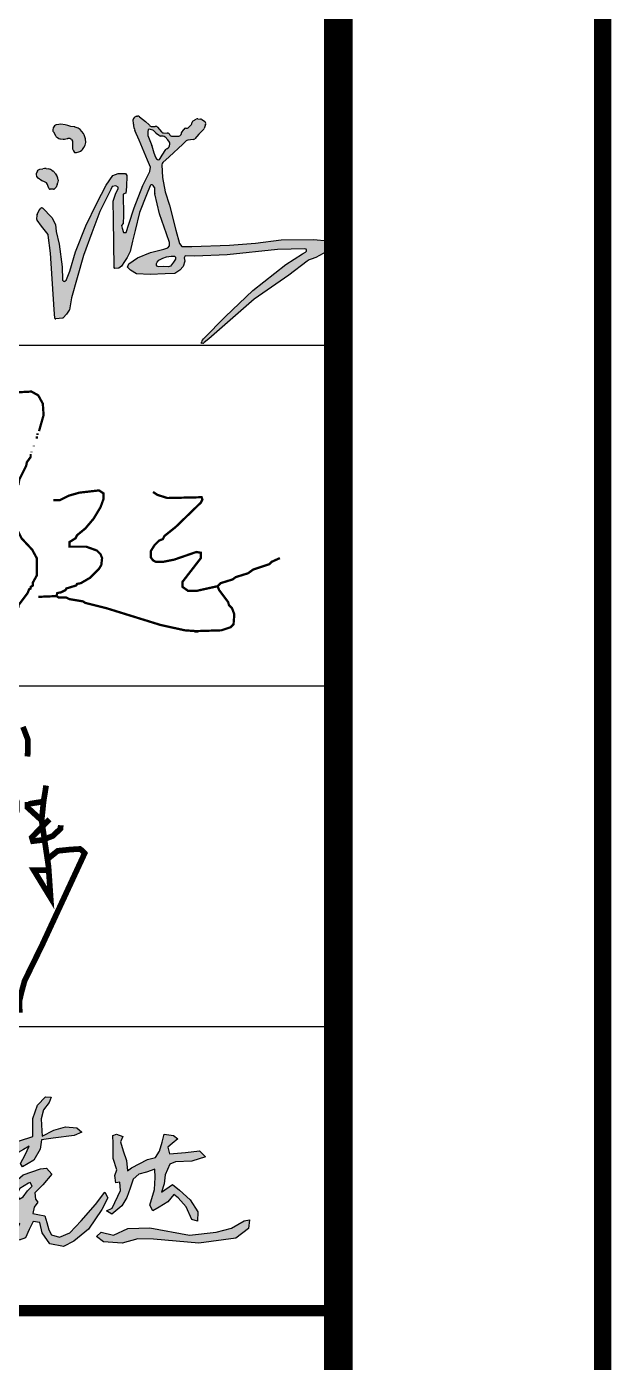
# Model space of a CAD drawing. Extents: x -518586 to 1253874, y -62343 to 661177.
# Drawn here: x 1250557 to 1253874, y 445122 to 452696 of the extents above; entities that cross this region are included whole.
import ezdxf

# ---------------------------------------------------------------- set-up
doc = ezdxf.new("R2010")
doc.units = 0
doc.header["$LTSCALE"] = 1000
doc.header["$MEASUREMENT"] = 0
doc.layers.add('图框', color=7, linetype='Continuous')
doc.layers.add('签名', color=7, linetype='Continuous')

# ---------------------------------------------------------------- blocks, each defined once
blk = doc.blocks.new('4444')
h = blk.add_hatch(color=256)
h.paths.add_polyline_path([(2410803, -791016), (2411313, -790632), (2412093, -789663), (2412505, -789070), (2412505, -788632), (2412242, -788111), (2411995, -788061), (2411616, -788105), (2411337, -788249), (2411892, -788360), (2412142, -788625), (2411979, -789013), (2411323, -789917), (2411020, -790315), (2410344, -790681), (2409405, -791142), (2408864, -791348), (2409008, -791619), (2409381, -791619), (2410113, -791261), (2410591, -791261), (2410731, -791432), (2410352, -792141), (2409776, -792930), (2409051, -793396), (2409221, -793632), (2409951, -793375), (2410308, -793539), (2410484, -794326), (2410561, -794770), (2410775, -794716), (2410698, -794452), (2410632, -793707), (2410385, -793306), (2410199, -793131), (2410797, -792211), (2410973, -791685), (2410935, -791197)])
h.paths.add_polyline_path([(2412531, -790837), (2412249, -791573), (2412276, -791917), (2412772, -791711), (2413009, -791612), (2412875, -791312), (2412868, -791146), (2414343, -788610), (2414866, -787929), (2415056, -787702), (2414976, -787475), (2414425, -787668), (2413626, -788914)])
h.paths.add_polyline_path([(2415969, -791762), (2416617, -792227), (2416466, -791795), (2416131, -791152), (2415795, -790270), (2415493, -789740), (2415114, -789595), (2414877, -789713), (2415352, -790226)])
h.paths.add_polyline_path([(2414395, -792307), (2414806, -792394), (2415319, -792232), (2414968, -792097), (2414260, -792075), (2414552, -791735), (2414671, -791324), (2414492, -790892), (2414022, -790779), (2413736, -790919), (2413887, -791184), (2414103, -791119), (2414243, -791411), (2414081, -791551), (2413876, -791513), (2413736, -791729), (2413692, -791875), (2413509, -792053), (2412757, -792356), (2412606, -792431), (2412741, -792577), (2413519, -792431), (2413714, -792475), (2413703, -792761), (2413746, -793806), (2413741, -794022), (2413492, -793774), (2412990, -793579), (2412433, -793644), (2411909, -793833), (2411487, -794238), (2411185, -794659), (2411196, -794962), (2411325, -795297), (2411498, -795297), (2412033, -795383), (2412179, -795097), (2411839, -795097), (2411568, -794994), (2411698, -794584), (2412011, -794141), (2412406, -793893), (2412725, -793844), (2413044, -793828), (2413470, -794071), (2413838, -794292), (2414195, -794136), (2414168, -793849), (2414119, -792915), (2414151, -792429)])
h.paths.add_polyline_path([(2416358, -793833), (2416472, -795062), (2416627, -795390), (2416841, -795271), (2416841, -794854), (2416752, -793990), (2416645, -793198), (2416293, -792918), (2415983, -792950), (2416306, -793178)])
h.paths.add_polyline_path([(2419255, -790808), (2418380, -791452), (2418385, -791579), (2418495, -791741), (2419045, -791464), (2419732, -791113), (2420722, -790547), (2421000, -790395), (2420806, -790793), (2420581, -791194), (2420675, -791354), (2421209, -791039), (2421508, -790531), (2421576, -790094), (2422116, -790020), (2423101, -789895), (2423457, -789732), (2423227, -789533), (2422698, -789481), (2422142, -789643), (2421608, -789926), (2421582, -789675), (2421555, -789115), (2421665, -788685), (2421922, -788350), (2422027, -788099), (2421760, -788078), (2421377, -788470), (2421162, -789099), (2421162, -789939), (2420544, -790138)])
h.paths.add_polyline_path([(2422893, -794437), (2422413, -794640), (2422044, -794542), (2421919, -794305), (2421814, -793957), (2421720, -793648), (2421393, -793582), (2421163, -793536), (2421229, -793241), (2421400, -793011), (2421288, -792860), (2421262, -792570), (2421637, -792196), (2422057, -791696), (2421801, -791414), (2421518, -791453), (2420716, -791736), (2420203, -792183), (2420177, -792827), (2420315, -793162), (2420085, -793195), (2419947, -792860), (2419861, -792406), (2419644, -792709), (2419618, -793097), (2419769, -793340), (2419999, -793642), (2419835, -793846), (2419657, -794063), (2419789, -794240), (2420052, -794332), (2420328, -794076), (2420552, -794003), (2420453, -794247), (2420374, -794496), (2420532, -794785), (2420815, -794674), (2420999, -794279), (2421176, -793911), (2421492, -793964), (2421604, -794444), (2421959, -794950), (2422603, -795075), (2423083, -794831), (2423774, -794266), (2424398, -793346), (2424681, -792807), (2424530, -792544), (2424089, -793122), (2423432, -793885)])
h.paths.add_polyline_path([(2420716, -792761), (2420519, -792873), (2420433, -792597), (2420558, -792361), (2420966, -792124), (2421032, -792086), (2421130, -792255), (2420907, -792472)], flags=16)
h.paths.add_polyline_path([(2426876, -791458), (2426893, -791854), (2426852, -792423), (2426645, -793141), (2426786, -793413), (2427083, -793248), (2427479, -792992), (2427768, -792646), (2427957, -792802), (2428337, -793231), (2428609, -793817), (2428865, -793899), (2428890, -793462), (2428519, -792901), (2428023, -792448), (2427695, -792189), (2427190, -792539), (2427314, -792143), (2427363, -791730), (2427570, -791236), (2427834, -791128), (2428609, -791095), (2429245, -790881), (2428956, -790601), (2428304, -790683), (2427553, -790749), (2427479, -790436), (2427677, -790263), (2427949, -790040), (2427751, -789883), (2427314, -789834), (2427215, -790197), (2427091, -790625), (2426901, -790922), (2426530, -791005), (2425779, -791401), (2425597, -791549), (2425540, -791054), (2425391, -790609), (2425267, -790180), (2425375, -789933), (2425086, -789826), (2424904, -789883), (2424929, -790271), (2424929, -790972), (2425094, -791491), (2424995, -791755), (2425045, -792110), (2425234, -792077), (2425259, -792456), (2424871, -793289), (2424607, -793413), (2424855, -793569), (2425333, -793182), (2425556, -792786), (2425721, -792349), (2425861, -791928), (2426126, -791697), (2426480, -791607)])
h.paths.add_polyline_path([(2428936, -794931), (2430663, -794692), (2431250, -794235), (2431308, -793837), (2431047, -793888), (2430460, -794228), (2429749, -794417), (2428501, -794547), (2426644, -794206), (2425607, -794243), (2424940, -794547), (2424359, -794409), (2424142, -794612), (2424475, -794859), (2425346, -794924), (2426071, -794721), (2426804, -794743)])
for points in [[(2414976, -787475), (2414425, -787668), (2413626, -788914), (2412531, -790837), (2412249, -791573), (2412276, -791917), (2412772, -791711), (2413009, -791612), (2412875, -791312), (2412868, -791146), (2414343, -788610), (2414866, -787929), (2415056, -787702), (2414976, -787475)], [(2411337, -788249), (2411892, -788360), (2412142, -788625), (2411979, -789013), (2411323, -789917), (2411020, -790315), (2410344, -790681), (2409405, -791142), (2408864, -791348), (2409008, -791619), (2409381, -791619), (2410113, -791261), (2410591, -791261), (2410731, -791432), (2410352, -792141), (2409776, -792930), (2409051, -793396), (2409221, -793632), (2409951, -793375), (2410308, -793539), (2410484, -794326), (2410561, -794770), (2410775, -794716), (2410698, -794452), (2410632, -793707), (2410385, -793306), (2410199, -793131), (2410797, -792211), (2410973, -791685), (2410935, -791197), (2410803, -791016), (2411313, -790632), (2412093, -789663), (2412505, -789070), (2412505, -788632), (2412242, -788111), (2411995, -788061), (2411616, -788105), (2411337, -788249)], [(2418380, -791452), (2419255, -790808), (2420544, -790138), (2421162, -789939), (2421162, -789099), (2421377, -788470), (2421760, -788078), (2422027, -788099), (2421922, -788350), (2421665, -788685), (2421555, -789115), (2421582, -789675), (2421608, -789926), (2422142, -789643), (2422698, -789481), (2423227, -789533), (2423457, -789732), (2423101, -789895), (2422116, -790020), (2421576, -790094), (2421508, -790531), (2421209, -791039), (2420675, -791354), (2420581, -791194), (2420806, -790793), (2421000, -790395), (2420722, -790547), (2419732, -791113), (2419045, -791464), (2418495, -791741), (2418385, -791579), (2418380, -791452)], [(2414877, -789713), (2415352, -790226), (2415969, -791762), (2416617, -792227), (2416466, -791795), (2416131, -791152), (2415795, -790270), (2415493, -789740), (2415114, -789595), (2414877, -789713)], [(2413887, -791184), (2414103, -791119), (2414103, -791119), (2414243, -791411), (2414081, -791551), (2413876, -791513), (2413736, -791729), (2413692, -791875), (2413509, -792053), (2412757, -792356), (2412606, -792431), (2412741, -792577), (2412741, -792577), (2413519, -792431), (2413714, -792475), (2413703, -792761), (2413746, -793806), (2413741, -794022), (2413492, -793774), (2412990, -793579), (2412433, -793644), (2411909, -793833), (2411487, -794238), (2411185, -794659), (2411196, -794962), (2411325, -795297), (2411498, -795297), (2412033, -795383), (2412179, -795097), (2411839, -795097), (2411568, -794994), (2411698, -794584), (2412011, -794141), (2412406, -793893), (2412725, -793844), (2413044, -793828), (2413470, -794071), (2413838, -794292), (2414195, -794136), (2414168, -793849), (2414119, -792915), (2414151, -792429), (2414395, -792307), (2414806, -792394), (2415319, -792232), (2414968, -792097), (2414260, -792075), (2414552, -791735), (2414671, -791324), (2414492, -790892), (2414022, -790779), (2413736, -790919), (2413887, -791184)], [(2419861, -792406), (2419947, -792860), (2420085, -793195), (2420085, -793195), (2420315, -793162), (2420177, -792827), (2420203, -792183), (2420716, -791736), (2421518, -791453), (2421801, -791414), (2422057, -791696), (2421637, -792196), (2421262, -792570), (2421288, -792860), (2421400, -793011), (2421229, -793241), (2421163, -793536), (2421393, -793582), (2421720, -793648), (2421814, -793957), (2421919, -794305), (2422044, -794542), (2422044, -794542), (2422413, -794640), (2422893, -794437), (2423432, -793885), (2424089, -793122), (2424530, -792544), (2424530, -792544), (2424681, -792807), (2424398, -793346), (2423774, -794266), (2423083, -794831), (2422603, -795075), (2421959, -794950), (2421604, -794444), (2421492, -793964), (2421176, -793911), (2420999, -794279), (2420815, -794674), (2420532, -794785), (2420374, -794496), (2420453, -794247), (2420552, -794003), (2420328, -794076), (2420052, -794332), (2419789, -794240), (2419657, -794063), (2419835, -793846), (2419999, -793642), (2419769, -793340), (2419618, -793097), (2419644, -792709), (2419861, -792406), (2419861, -792406)], [(2415983, -792950), (2416306, -793178), (2416358, -793833), (2416472, -795062), (2416627, -795390), (2416841, -795271), (2416841, -794854), (2416752, -793990), (2416645, -793198), (2416293, -792918), (2415983, -792950)]]:
    blk.add_lwpolyline(points)
for points in [[(2425375, -789933), (2425267, -790180), (2425391, -790609), (2425540, -791054), (2425597, -791549), (2425779, -791401), (2426530, -791005), (2426901, -790922), (2427091, -790625), (2427215, -790197), (2427314, -789834), (2427751, -789883), (2427949, -790040), (2427677, -790263), (2427479, -790436), (2427553, -790749), (2427553, -790749), (2428304, -790683), (2428956, -790601), (2429245, -790881), (2428609, -791095), (2427834, -791128), (2427570, -791236), (2427363, -791730), (2427314, -792143), (2427190, -792539), (2427695, -792189), (2428023, -792448), (2428519, -792901), (2428890, -793462), (2428865, -793899), (2428609, -793817), (2428337, -793231), (2427957, -792802), (2427768, -792646), (2427479, -792992), (2427083, -793248), (2426786, -793413), (2426645, -793141), (2426852, -792423), (2426893, -791854), (2426876, -791458), (2426480, -791607), (2426126, -791697), (2425861, -791928), (2425721, -792349), (2425556, -792786), (2425333, -793182), (2424855, -793569), (2424607, -793413), (2424871, -793289), (2425259, -792456), (2425234, -792077), (2425045, -792110), (2424995, -791755), (2425094, -791491), (2424929, -790972), (2424929, -790271), (2424904, -789883), (2425086, -789826)], [(2420966, -792124), (2420558, -792361), (2420433, -792597), (2420519, -792873), (2420716, -792761), (2420907, -792472), (2421130, -792255), (2421032, -792086)], [(2424359, -794409), (2424940, -794547), (2425607, -794243), (2426644, -794206), (2428501, -794547), (2429749, -794417), (2430460, -794228), (2431047, -793888), (2431308, -793837), (2431250, -794235), (2430663, -794692), (2428936, -794931), (2426804, -794743), (2426071, -794721), (2425346, -794924), (2424475, -794859), (2424142, -794612)]]:
    blk.add_lwpolyline(points, close=True)
blk = doc.blocks.new('A$C5036373A')
at = {"linetype": 'ByBlock', "lineweight": 9, "ltscale": 300, "const_width": 100}
for points in [[(3701, 5014), (3788, 4786), (3782, 4494)], [(933, 4220), (1518, 4475), (1762, 4479), (1913, 4467), (1968, 4413), (1991, 4251), (1935, 2341), (1984, 1374), (2123, 929), (1956, 1019)], [(4107, 3985), (4062, 3705), (4028, 3374), (4148, 2571), (4186, 2016), (3890, 2500), (4153, 2500)], [(2979, 3779), (3251, 3909), (3529, 3879), (3591, 3710), (3593, 3546), (3555, 3398), (3226, 1882), (3213, 1589), (3213, 1431), (3237, 1326), (3262, 1289), (3317, 1320), (3377, 1416)], [(3801, 3662), (4062, 3705), (4028, 3374), (3781, 3600), (3778, 3697)], [(682, 3398), (900, 3258), (1080, 3254), (1223, 3276), (1272, 3322), (1311, 3386), (1321, 3478), (1275, 3549), (1223, 3574), (1150, 3464), (1013, 3109), (1006, 2848), (1066, 2806), (1192, 2833)], [(4166, 3392), (3855, 3077), (3875, 3010), (4040, 3030), (4225, 3101), (4360, 3230), (4363, 3289)], [(47, 2812), (231, 2300)], [(4130, 2694), (4311, 2840), (4535, 2863), (4700, 2873), (4740, 2844), (4783, 2797), (4037, 1189), (3729, 560), (3670, 344), (3637, 198), (3645, 2)], [(890, 2361), (969, 2242), (1000, 2382), (1194, 2482), (1340, 2473), (1361, 2400), (1312, 2282), (1249, 2173), (1051, 2051), (1015, 2082), (1261, 2103), (1586, 2160)]]:
    blk.add_lwpolyline(points, dxfattribs=at)
blk = doc.blocks.new('新块.dwgASFDFDD')
at = {"layer": '签名'}
h = blk.add_hatch(color=256, dxfattribs=at)
h.paths.add_polyline_path([(96656.3, 22585.8, -0.161092), (96657.7, 22581.3), (96657.7, 22560.9, 0.059171), (96658, 22559.2), (96677.6, 22477.8), (96706.1, 22395.5), (96718, 22360), (96718, 22345.8), (96710.9, 22338), (96694.3, 22331.6), (96639.8, 22319), (96586.1, 22296.9), (96550.6, 22271.7), (96545.9, 22258.3), (96557.7, 22245.7), (96583, 22231.5), (96638.2, 22228.3), (96700.6, 22231.5), (96740.1, 22233), (96759.8, 22246.5), (96774, 22260.7), (96781.1, 22282.7), (96778, 22296.2), (96782.7, 22304.8), (96821.4, 22303.3), (96954, 22309.6), (97161.8, 22330.9), (97273.8, 22333.9), (97279.4, 22331.6), (97280.2, 22328.5, -0.351664), (97276.3, 22319.9), (97263.6, 22313.6), (97196.1, 22269.8), (97059.8, 22162.9), (96948.4, 22056), (96857.2, 21963.8), (96853, 21959.6, 0.182737), (96849.6, 21951), (96849.6, 21945.2), (96855.3, 21946.1, 0.107749), (96860.9, 21949.1), (96878.8, 21964.4), (97065.5, 22126.9), (97207.3, 22225.9), (97283.2, 22282.4, -0.146318), (97299.5, 22290.8), (97318.5, 22297.7), (97363.9, 22322.9), (97389.8, 22345.4), (97387.6, 22356.7), (97366.2, 22366.8), (97309.9, 22372.4), (97175.9, 22370.2), (97070.9, 22356.7), (96964, 22348.8), (96809.7, 22343.2), (96769.2, 22343.2), (96759, 22355.6), (96744.4, 22410.7), (96717.9, 22512.5), (96699.6, 22568), (96689.7, 22625.7), (96686.5, 22678.7, -0.229187), (96690.2, 22687.8), (96716.4, 22711.2), (96772.7, 22763.3), (96786.1, 22776.1, -0.163206), (96792.6, 22779.2), (96814.9, 22781.8, 0.182466), (96822, 22785.4), (96838.1, 22803.4), (96857.5, 22822.7, 0.112028), (96860.1, 22826.9), (96866.1, 22843.8, 0.355152), (96861.3, 22857.2), (96850.1, 22864, 0.105653), (96845.6, 22865.6), (96834.7, 22866.9, 0.158327), (96827.9, 22865.6), (96815.5, 22858.7, 0.229319), (96809.8, 22850.7), (96809.1, 22846.9, -0.149826), (96806.2, 22841), (96797.9, 22832.3, -0.170427), (96791.3, 22828.9), (96784.5, 22827.9, 0.205569), (96776.9, 22823.4), (96767.1, 22809.7), (96766.9, 22806.7, -0.389723), (96756, 22796), (96729.4, 22795.2, -0.298366), (96718.9, 22801.6), (96718.6, 22802, 0.282824), (96708.8, 22808.5), (96693.3, 22808.9, -0.213806), (96685, 22812.8), (96668.7, 22832, 0.241802), (96659.2, 22836), (96646.2, 22834.9, -0.296225), (96635.5, 22840.7), (96634.7, 22842.1), (96619.9, 22855.4), (96594.5, 22875.3, 0.183189), (96586.8, 22877.7), (96583.1, 22877.4, 0.143474), (96577.2, 22875.3), (96574.1, 22873, 0.248651), (96569.5, 22863.5), (96570.1, 22845.4, 0.093275), (96576.3, 22818.4), (96593.2, 22779.3), (96627, 22697.7), (96640.3, 22668.8), (96636.8, 22651.3), (96609.2, 22593.3), (96573.3, 22501.8), (96550.8, 22434.3), (96540.2, 22400.6), (96529.7, 22400.6), (96524, 22418.1), (96520.5, 22428.7), (96528.3, 22437.1), (96529, 22470.2), (96528.3, 22558.1), (96538.8, 22562.3), (96540.9, 22588.3), (96542.3, 22634.8), (96536.7, 22642.5), (96507.9, 22642.5), (96486, 22634.8), (96457.9, 22594.7), (96419.9, 22520.8), (96374, 22427.7), (96332.5, 22320.8), (96308.6, 22242.1), (96295.2, 22207.6), (96288.6, 22201, -0.398668), (96283.4, 22200.8), (96280.2, 22203.7, -0.202683), (96279, 22206.4), (96276.9, 22259.6), (96264.9, 22353.2), (96253, 22404.7), (96249.4, 22433.6), (96234.7, 22462.4), (96197.3, 22501.8), (96193.9, 22502.4, 0.27777), (96190.3, 22501), (96181.8, 22490.1), (96175.4, 22474.1, 0.073618), (96175.1, 22473), (96173.4, 22453.3, 0.189344), (96174.2, 22450.7), (96193.1, 22426.4), (96220, 22391), (96229.9, 22316), (96244.7, 22085.4), (96247, 22049.2, 0.436729), (96251.3, 22045.8), (96278.8, 22049.7, 0.16879), (96281, 22050.8), (96295.1, 22065.6), (96306.5, 22082.4, 0.102966), (96307.1, 22083.8), (96316.4, 22132.7), (96338.5, 22214.7), (96364.6, 22306.5), (96399.4, 22399.6), (96432.6, 22486.6), (96456.3, 22535.5), (96476.8, 22577.3), (96482.4, 22589.9), (96498.1, 22591.5), (96507.6, 22586.8), (96506.8, 22581.2), (96495.8, 22558.4), (96487.1, 22529.2), (96487.9, 22455), (96490.3, 22257.6), (96494.2, 22252.9), (96510, 22254.5), (96520.3, 22262.4), (96533.7, 22281.3), (96544, 22298.6), (96556.6, 22322.3), (96566.2, 22364.4), (96576.4, 22409.4), (96594.6, 22482.7), (96623, 22555.3), (96638.6, 22591.6, -0.469667), (96649.6, 22594.8)])
h.paths.add_polyline_path([(96672.9, 22699.1, -0.288827), (96665.1, 22702.9), (96662.1, 22707, -0.065977), (96660.7, 22709.6), (96654.1, 22726.7), (96645.3, 22756.6, 0.044379), (96644.6, 22758.4, -0.024291), (96645, 22757.4), (96629.2, 22798.5, -0.091237), (96628.5, 22802.5), (96628.4, 22812.8), (96630, 22823.6), (96634.4, 22824.8), (96640.4, 22823.6), (96650.1, 22820.4, -0.144533), (96655.3, 22816.8), (96662.6, 22807.7, 0.074132), (96665, 22805.4), (96675.5, 22798.3, 0.138918), (96681.3, 22796.3), (96692.2, 22795.8, -0.194331), (96699.9, 22792.3), (96711.2, 22780.2), (96717.7, 22771.5, -0.202294), (96719.7, 22763), (96718.6, 22756.4, -0.204654), (96713.8, 22749), (96706.4, 22743.9, 0.089425), (96703.5, 22741.1), (96687.4, 22718.3), (96679.1, 22704.1), (96676.8, 22700.2)], flags=16)
h.paths.add_polyline_path([(96724.9, 22303.7), (96738, 22303.3), (96742.2, 22299.5), (96742.2, 22291.6), (96734.7, 22278.9), (96722.5, 22263), (96714.1, 22259.3), (96694.9, 22261.1), (96674.7, 22259.7), (96668.7, 22261.6), (96664, 22267.2), (96664.4, 22272.8), (96666.9, 22279.4), (96673.8, 22287.3), (96690.2, 22295.8), (96705.6, 22301.4)], flags=16)
h.paths.add_polyline_path([(96315.9, 22781.5), (96319.3, 22775.3), (96320.4, 22764.9), (96319.9, 22747.1, 0.170281), (96323.7, 22735.3), (96328.5, 22729.1), (96336.6, 22728.6), (96346, 22731.1, 0.103189), (96352.9, 22734.5), (96357.7, 22738.3, 0.062296), (96361, 22741.6), (96366.8, 22749.1), (96372.1, 22759.3, 0.141144), (96374.1, 22769.4), (96372.8, 22785.3), (96367.5, 22800.5, 0.087273), (96364.3, 22806.2), (96350.7, 22822.9, 0.128318), (96343.1, 22828.4), (96331.4, 22833, 0.060575), (96327.1, 22834.2), (96313.5, 22836), (96300.3, 22839), (96289.7, 22842), (96271.3, 22844.5), (96263.2, 22844.1), (96253.4, 22841.6), (96250.7, 22840.4, 0.142069), (96242.7, 22833.6), (96240.6, 22830.5), (96239.3, 22822), (96239.3, 22815.6), (96241.9, 22813), (96249.8, 22797.8, 0.158988), (96258.1, 22789.6), (96264.4, 22786.4, 0.091187), (96270.9, 22784.5), (96281.6, 22783.5, 0.078859), (96287.5, 22783.8), (96298.2, 22786.2), (96300.6, 22786.5, -0.22636)], flags=17)
h.paths.add_polyline_path([(96202, 22609.3), (96213.4, 22604.4), (96217.7, 22597.9), (96220.4, 22588.7), (96224.3, 22580.1, 0.295053), (96227.7, 22577.9), (96242.5, 22577.9, 0.162181), (96244.7, 22578.6), (96246.6, 22580, 0.119743), (96252.2, 22586.9), (96257.1, 22596.9, 0.078472), (96258.8, 22602.5), (96260.4, 22613.9), (96260.2, 22619.9, 0.110904), (96254.2, 22635.2), (96249.1, 22642.8, 0.087686), (96240, 22652.2), (96237, 22654.4, 0.119431), (96220.6, 22661.1), (96211.2, 22662.5, 0.087256), (96198.2, 22662.2), (96185.7, 22659.7), (96183, 22659.1), (96178.1, 22656.4), (96176.1, 22652.6, 0.064845), (96172.7, 22643.6), (96171.6, 22639.1), (96173.3, 22630.4), (96179.2, 22623.9), (96193.3, 22613.1)])
for p, q in [((96263.2, 22844.1), (96253.4, 22841.6)), ((96271.3, 22844.5), (96263.2, 22844.1)), ((96289.7, 22842), (96271.3, 22844.5)), ((96570.1, 22845.4), (96569.5, 22863.5)), ((96574.1, 22873), (96577.2, 22875.3)), ((96583.1, 22877.4), (96586.8, 22877.7)), ((96594.5, 22875.3), (96619.9, 22855.4)), ((96619.9, 22855.4), (96634.7, 22842.1)), ((96809.1, 22846.9), (96809.8, 22850.7)), ((96815.5, 22858.7), (96827.9, 22865.6)), ((96834.7, 22866.9), (96845.6, 22865.6)), ((96850.1, 22864), (96861.3, 22857.2)), ((96240.6, 22830.5), (96239.3, 22822)), ((96239.3, 22822), (96239.3, 22815.6)), ((96239.3, 22815.6), (96241.9, 22813)), ((96242.7, 22833.6), (96240.6, 22830.5)), ((96241.9, 22813), (96249.8, 22797.8)), ((96253.4, 22841.6), (96250.7, 22840.4)), ((96258.1, 22789.6), (96264.4, 22786.4)), ((96300.3, 22839), (96289.7, 22842)), ((96313.5, 22836), (96300.3, 22839)), ((96327.1, 22834.2), (96313.5, 22836)), ((96343.1, 22828.4), (96331.4, 22833)), ((96364.3, 22806.2), (96350.7, 22822.9)), ((96372.8, 22785.3), (96367.5, 22800.5)), ((96593.2, 22779.3), (96576.3, 22818.4)), ((96628.5, 22811.9), (96628.5, 22802.5)), ((96630, 22823.6), (96628.6, 22813.6)), ((96629.2, 22798.5), (96645, 22757.4)), ((96634.4, 22824.8), (96630, 22823.6)), ((96640.4, 22823.6), (96634.4, 22824.8)), ((96634.7, 22842.1), (96635.5, 22840.7)), ((96650.1, 22820.4), (96640.4, 22823.6)), ((96646.2, 22834.9), (96659.2, 22836)), ((96662.6, 22807.7), (96655.3, 22816.8)), ((96675.5, 22798.3), (96665, 22805.4)), ((96668.7, 22832), (96685, 22812.8)), ((96692.2, 22795.8), (96681.3, 22796.3)), ((96693.3, 22808.9), (96708.8, 22808.5)), ((96711.2, 22780.2), (96699.9, 22792.3)), ((96718.6, 22802), (96718.9, 22801.6)), ((96729.4, 22795.2), (96756, 22796)), ((96766.9, 22806.7), (96767.1, 22809.7)), ((96767.1, 22809.7), (96776.9, 22823.4)), ((96784.5, 22827.9), (96791.3, 22828.9)), ((96797.9, 22832.3), (96806.2, 22841)), ((96838.1, 22803.4), (96822, 22785.4)), ((96857.5, 22822.7), (96838.1, 22803.4)), ((96866.1, 22843.8), (96860.1, 22826.9)), ((96270.9, 22784.5), (96281.6, 22783.5)), ((96287.5, 22783.8), (96298.2, 22786.2)), ((96298.2, 22786.2), (96300.6, 22786.5)), ((96315.9, 22781.5), (96319.3, 22775.3)), ((96319.3, 22775.3), (96320.4, 22764.9)), ((96320.4, 22764.9), (96319.9, 22747.1)), ((96323.7, 22735.3), (96328.5, 22729.1)), ((96352.9, 22734.5), (96357.7, 22738.3)), ((96361, 22741.6), (96366.8, 22749.1)), ((96366.8, 22749.1), (96372.1, 22759.3)), ((96374.1, 22769.4), (96372.8, 22785.3)), ((96627, 22697.7), (96593.2, 22779.3)), ((96645.3, 22756.6), (96654.1, 22726.7)), ((96687.4, 22718.3), (96703.5, 22741.1)), ((96706.4, 22743.9), (96713.8, 22749)), ((96717.7, 22771.5), (96711.2, 22780.2)), ((96772.7, 22763.3), (96716.4, 22711.2)), ((96718.6, 22756.4), (96719.7, 22763)), ((96786.1, 22776.1), (96772.7, 22763.3)), ((96814.9, 22781.8), (96792.6, 22779.2)), ((96328.5, 22729.1), (96336.6, 22728.6)), ((96336.6, 22728.6), (96346, 22731.1)), ((96640.3, 22668.8), (96627, 22697.7)), ((96654.1, 22726.7), (96660.7, 22709.6)), ((96662.1, 22707), (96665.1, 22702.9)), ((96672.9, 22699.1), (96676.8, 22700.2)), ((96676.8, 22700.2), (96679.1, 22704.1)), ((96679.1, 22704.1), (96687.4, 22718.3)), ((96716.4, 22711.2), (96690.2, 22687.8)), ((96171.6, 22639.1), (96172.7, 22643.6)), ((96173.3, 22630.4), (96171.6, 22639.1)), ((96179.2, 22623.9), (96173.3, 22630.4)), ((96176.1, 22652.6), (96178.1, 22656.4)), ((96178.1, 22656.4), (96183, 22659.1)), ((96183, 22659.1), (96185.7, 22659.7)), ((96185.7, 22659.7), (96198.2, 22662.2)), ((96211.2, 22662.5), (96220.6, 22661.1)), ((96237, 22654.4), (96240, 22652.2)), ((96249.1, 22642.8), (96254.2, 22635.2)), ((96457.9, 22594.7), (96486, 22634.8)), ((96486, 22634.8), (96507.9, 22642.5)), ((96507.9, 22642.5), (96536.7, 22642.5)), ((96536.7, 22642.5), (96542.3, 22634.8)), ((96542.3, 22634.8), (96540.9, 22588.3)), ((96609.2, 22593.3), (96636.8, 22651.3)), ((96636.8, 22651.3), (96640.3, 22668.8)), ((96686.5, 22678.7), (96689.7, 22625.7)), ((96689.7, 22625.7), (96699.6, 22568)), ((96193.3, 22613.1), (96179.2, 22623.9)), ((96202, 22609.3), (96193.3, 22613.1)), ((96213.4, 22604.4), (96202, 22609.3)), ((96217.7, 22597.9), (96213.4, 22604.4)), ((96220.4, 22588.7), (96217.7, 22597.9)), ((96224.3, 22580.1), (96220.4, 22588.7)), ((96242.5, 22577.9), (96227.7, 22577.9)), ((96246.6, 22580), (96244.7, 22578.6)), ((96257.1, 22596.9), (96252.2, 22586.9)), ((96260.4, 22613.9), (96258.8, 22602.5)), ((96260.2, 22619.9), (96260.4, 22613.9)), ((96419.9, 22520.8), (96457.9, 22594.7)), ((96476.8, 22577.3), (96456.3, 22535.5)), ((96482.4, 22589.9), (96476.8, 22577.3)), ((96498.1, 22591.5), (96482.4, 22589.9)), ((96495.8, 22558.4), (96506.8, 22581.2)), ((96507.6, 22586.8), (96498.1, 22591.5)), ((96506.8, 22581.2), (96507.6, 22586.8)), ((96540.9, 22588.3), (96538.8, 22562.3)), ((96573.3, 22501.8), (96609.2, 22593.3)), ((96638.6, 22591.6), (96623, 22555.3)), ((96650.4, 22593.8), (96649.3, 22595.1)), ((96656.3, 22585.6), (96650.4, 22593.8)), ((96657.7, 22560.9), (96657.7, 22581.3)), ((96374, 22427.7), (96419.9, 22520.8)), ((96456.3, 22535.5), (96432.6, 22486.6)), ((96487.1, 22529.2), (96495.8, 22558.4)), ((96487.9, 22455), (96487.1, 22529.2)), ((96538.8, 22562.3), (96528.3, 22558.1)), ((96528.3, 22558.1), (96529, 22470.2)), ((96623, 22555.3), (96594.6, 22482.7)), ((96677.6, 22477.8), (96658, 22559.2)), ((96699.6, 22568), (96717.9, 22512.5)), ((96173.4, 22453.3), (96175.1, 22473)), ((96175.4, 22474.1), (96181.8, 22490.1)), ((96181.8, 22490.1), (96190.3, 22501)), ((96193.9, 22502.4), (96197.3, 22501.8)), ((96197.3, 22501.8), (96234.7, 22462.4)), ((96234.7, 22462.4), (96249.4, 22433.6)), ((96432.6, 22486.6), (96399.4, 22399.6)), ((96529, 22470.2), (96528.3, 22437.1)), ((96550.8, 22434.3), (96573.3, 22501.8)), ((96594.6, 22482.7), (96576.4, 22409.4)), ((96706.1, 22395.5), (96677.6, 22477.8)), ((96717.9, 22512.5), (96744.4, 22410.7)), ((96193.1, 22426.4), (96174.2, 22450.7)), ((96219.4, 22391.8), (96193.1, 22426.4)), ((96249.4, 22433.6), (96253, 22404.7)), ((96332.5, 22320.8), (96374, 22427.7)), ((96490.3, 22257.6), (96487.9, 22455)), ((96528.3, 22437.1), (96520.5, 22428.7)), ((96520.5, 22428.7), (96524, 22418.1)), ((96524, 22418.1), (96529.7, 22400.6)), ((96540.2, 22400.6), (96550.8, 22434.3)), ((96576.4, 22409.4), (96566.2, 22364.4)), ((96744.4, 22410.7), (96759, 22355.6)), ((96229.9, 22316), (96220.1, 22390)), ((96253, 22404.7), (96264.9, 22353.2)), ((96264.9, 22353.2), (96276.9, 22259.6)), ((96399.4, 22399.6), (96364.6, 22306.5)), ((96529.7, 22400.6), (96540.2, 22400.6)), ((96566.2, 22364.4), (96556.6, 22322.3)), ((96718, 22360), (96706.1, 22395.5)), ((96718, 22345.8), (96718, 22360)), ((96759, 22355.6), (96769.2, 22343.2)), ((96964, 22348.8), (97070.9, 22356.7)), ((97070.9, 22356.7), (97175.9, 22370.2)), ((97175.9, 22370.2), (97309.9, 22372.4)), ((97309.9, 22372.4), (97366.2, 22366.8)), ((97366.2, 22366.8), (97387.6, 22356.7)), ((97387.6, 22356.7), (97389.8, 22345.4)), ((96244.7, 22085.4), (96229.9, 22316)), ((96308.6, 22242.1), (96332.5, 22320.8)), ((96364.6, 22306.5), (96338.5, 22214.7)), ((96544, 22298.6), (96533.7, 22281.3)), ((96556.6, 22322.3), (96544, 22298.6)), ((96550.6, 22271.7), (96586.1, 22296.9)), ((96586.1, 22296.9), (96639.8, 22319)), ((96639.8, 22319), (96694.3, 22331.6)), ((96690.2, 22295.8), (96705.6, 22301.4)), ((96694.3, 22331.6), (96710.9, 22338)), ((96705.6, 22301.4), (96724.9, 22303.7)), ((96710.9, 22338), (96718, 22345.8)), ((96724.9, 22303.7), (96738, 22303.3)), ((96738, 22303.3), (96742.2, 22299.5)), ((96742.2, 22299.5), (96742.2, 22291.6)), ((96769.2, 22343.2), (96809.7, 22343.2)), ((96782.7, 22304.8), (96778, 22296.2)), ((96778, 22296.2), (96781.1, 22282.7)), ((96821.4, 22303.3), (96782.7, 22304.8)), ((96809.7, 22343.2), (96964, 22348.8)), ((96954, 22309.6), (96821.4, 22303.3)), ((97161.8, 22330.9), (96954, 22309.6)), ((97273.8, 22333.9), (97161.8, 22330.9)), ((97196.1, 22269.8), (97263.6, 22313.6)), ((97263.6, 22313.6), (97276.3, 22319.9)), ((97279.4, 22331.6), (97273.8, 22333.9)), ((97280.2, 22328.5), (97279.4, 22331.6)), ((97318.5, 22297.7), (97299.5, 22290.8)), ((97363.9, 22322.9), (97318.5, 22297.7)), ((97389.8, 22345.4), (97363.9, 22322.9)), ((96276.9, 22259.6), (96279, 22206.4)), ((96295.5, 22208.3), (96308.6, 22242.1)), ((96494.2, 22252.9), (96490.3, 22257.6)), ((96510, 22254.5), (96494.2, 22252.9)), ((96520.3, 22262.4), (96510, 22254.5)), ((96533.7, 22281.3), (96520.3, 22262.4)), ((96545.9, 22258.3), (96550.6, 22271.7)), ((96557.7, 22245.7), (96545.9, 22258.3)), ((96583, 22231.5), (96557.7, 22245.7)), ((96664, 22267.2), (96664.4, 22272.8)), ((96668.7, 22261.6), (96664, 22267.2)), ((96664.4, 22272.8), (96666.9, 22279.4)), ((96666.9, 22279.4), (96673.8, 22287.3)), ((96674.7, 22259.7), (96668.7, 22261.6)), ((96673.8, 22287.3), (96690.2, 22295.8)), ((96694.9, 22261.1), (96674.7, 22259.7)), ((96714.1, 22259.3), (96694.9, 22261.1)), ((96722.5, 22263), (96714.1, 22259.3)), ((96734.7, 22278.9), (96722.5, 22263)), ((96742.2, 22291.6), (96734.7, 22278.9)), ((96759.8, 22246.5), (96740.1, 22233)), ((96774, 22260.7), (96759.8, 22246.5)), ((96781.1, 22282.7), (96774, 22260.7)), ((97059.8, 22162.9), (97196.1, 22269.8)), ((97283.2, 22282.4), (97207.3, 22225.9)), ((96280.2, 22203.7), (96283.4, 22200.8)), ((96288.6, 22201), (96294.6, 22207)), ((96338.5, 22214.7), (96316.4, 22132.7)), ((96638.2, 22228.3), (96583, 22231.5)), ((96700.6, 22231.5), (96638.2, 22228.3)), ((96740.1, 22233), (96700.6, 22231.5)), ((97207.3, 22225.9), (97065.5, 22126.9)), ((96316.4, 22132.7), (96307.1, 22083.8)), ((96948.4, 22056), (97059.8, 22162.9)), ((96247, 22049.2), (96244.7, 22085.4)), ((96306.5, 22082.4), (96295.1, 22065.6)), ((97065.5, 22126.9), (96878.8, 21964.4)), ((96278.8, 22049.7), (96251.3, 22045.8)), ((96295.1, 22065.6), (96281, 22050.8)), ((96857.2, 21963.8), (96948.4, 22056)), ((96849.6, 21945.2), (96849.6, 21951)), ((96855.3, 21946.1), (96849.6, 21945.2)), ((96853, 21959.6), (96857.2, 21963.8)), ((96878.8, 21964.4), (96860.9, 21949.1))]:
    blk.add_line(p, q)
for centre, radius, start, end in [((96580.7, 22863.9), 11.3, 126.2324, 182.0863), ((96645.1, 22848.1), 75, 182.0863, 203.4016), ((96583.8, 22866.2), 11.2, 93.5735, 126.2324), ((96587.5, 22866.4), 11.3, 52.0502, 93.5735), ((96798.1, 22848.7), 11.2, 316.4464, 350.5304), ((96820.9, 22848.9), 11.2, 118.8676, 170.5304), ((96833.3, 22855.8), 11.3, 82.8805, 118.8676), ((96844.2, 22854.4), 11.3, 58.7562, 82.8805), ((96855.5, 22847.6), 11.2, 340.5459, 58.7562), ((96258.3, 22823.2), 18.7, 113.9458, 146.2892), ((96266.4, 22806.4), 18.8, 207.3179, 243.4529), ((96324.5, 22815.6), 18.8, 68.4441, 82.3099), ((96336.2, 22811), 18.8, 39.1957, 68.4441), ((96349.8, 22794.3), 18.8, 19.2447, 39.1957), ((96639.7, 22812), 11.2, 171.8636, 180.1478), ((96639.7, 22802.5), 11.2, 180.1478, 200.9999), ((96645.3, 22846.1), 11.2, 208.6294, 274.6318), ((96646.5, 22809.8), 11.3, 38.6817, 71.5785), ((96660.1, 22824.7), 11.2, 40.2585, 94.6318), ((96671.3, 22814.7), 11.3, 218.6817, 235.6406), ((96681.9, 22807.6), 11.3, 235.6406, 267.2758), ((96693.6, 22820.1), 11.2, 220.2585, 268.5324), ((96691.7, 22784.6), 11.2, 43.2867, 87.2758), ((96708.5, 22797.2), 11.3, 25.3636, 88.5324), ((96729, 22806.4), 11.3, 205.3636, 271.8169), ((96755.7, 22807.3), 11.2, 271.8169, 356.9849), ((96786, 22816.8), 11.3, 97.7592, 144.2248), ((96789.8, 22840), 11.3, 277.7592, 316.4464), ((96849.5, 22830.6), 11.3, 314.9775, 340.5459), ((96272.8, 22803.2), 18.8, 243.4529, 264.2939), ((96283.4, 22802.1), 18.8, 264.2939, 282.3297), ((96303, 22767.9), 18.7, 46.5706, 97.5887), ((96338.7, 22746.6), 18.8, 178.6017, 217.2565), ((96341.3, 22749.2), 18.8, 284.4594, 308.0252), ((96346.2, 22753.1), 18.7, 308.0252, 322.284), ((96355.4, 22767.9), 18.7, 332.6318, 4.7674), ((96634.5, 22753.4), 11.2, 16.4017, 20.9999), ((96712.7, 22734.6), 11.3, 124.266, 144.7064), ((96707.5, 22758.2), 11.3, 304.266, 350.5303), ((96708.6, 22764.8), 11.3, 350.5303, 36.2753), ((96793.9, 22768), 11.3, 96.6274, 133.7045), ((96813.6, 22793), 11.3, 276.6274, 317.9904), ((96671.2, 22713.7), 11.3, 201.1764, 216.2753), ((96672, 22707.2), 8.12, 211.9977, 276.4383), ((96697.7, 22679.4), 11.3, 131.8555, 183.4896), ((96209.2, 22635), 37.5, 151.9088, 166.7495), ((96205.6, 22625.4), 37.5, 81.3541, 101.3013), ((96215, 22624), 37.5, 54.1116, 81.3541), ((96218, 22621.8), 37.5, 34.0668, 54.1116), ((96223.1, 22614.2), 37.5, 8.7529, 34.0668), ((96227.7, 22581.6), 3.75, 204.2445, 270), ((96242.5, 22581.6), 3.75, 270, 306.8483), ((96235.3, 22595), 18.7, 306.8483, 334.1614), ((96240.2, 22605.1), 18.8, 334.1614, 352.109), ((96645.5, 22588.6), 7.5, 59.0561, 156.7851), ((96650.2, 22581.3), 7.5, 0, 35.5589), ((96665.2, 22560.9), 7.5, 180, 193.5452), ((96178.9, 22472.7), 3.75, 158.1684, 175.0099), ((96193.3, 22498.7), 3.75, 80.0085, 142.1032), ((96177.1, 22453), 3.75, 175.0099, 217.8968), ((96216.4, 22389.5), 3.75, 7.5297, 37.2565), ((97272.9, 22326.6), 7.5, 296.5471, 14.0468), ((97305.5, 22259.2), 32.2, 100.7212, 134.0184), ((96282.7, 22206.5), 3.75, 182.2043, 228.0351), ((96285.9, 22203.6), 3.75, 228.0351, 314.9775), ((96292, 22209.7), 3.75, 314.9775, 338.7908), ((96303.4, 22084.5), 3.75, 325.6922, 349.2074), ((96250.8, 22049.5), 3.75, 183.7547, 278.1238), ((96278.3, 22053.4), 3.75, 278.1238, 316.4464), ((96862.7, 21950.7), 13.1, 137.3847, 178.8078), ((96851.1, 21960.5), 15, 285.8705, 310.4699)]:
    blk.add_arc(centre, radius, start, end)
blk = doc.blocks.new('建筑专业签名')
at = {"linetype": 'Continuous', "const_width": 10}
for points in [[(3864, 673.2), (3884, 743.2), (3880.7, 793.2), (3860.7, 829.8), (3830.7, 846.5), (3770.7, 843.2), (3740.7, 819.8), (3724, 813.2), (3677.3, 769.8), (3630.7, 703.2), (3614, 669.8), (3607.3, 636.5)], [(3584, 503.2), (3597.3, 506.5), (3660.7, 576.5), (3684, 609.8), (3694, 613.2), (3690.7, 639.8), (3607.3, 636.5)], [(3854, 649.8), (3854, 639.8)], [(3857.3, 663.2), (3857.3, 656.5)], [(3597.3, 626.5), (3587.3, 629.8), (3537.3, 609.8), (3510.7, 586.5), (3514, 583.2)], [(3597.3, 626.5), (3580.7, 559.8), (3584, 503.2)], [(3607.3, 636.5), (3597.3, 626.5)], [(3830.7, 583.2), (3830.7, 579.8)], [(3840.7, 609.8), (3840.7, 606.5)], [(3700.7, 316.5), (3710.7, 339.8), (3724, 353.2), (3747.3, 403.2), (3754, 406.5), (3754, 413.2), (3774, 439.8), (3777.3, 459.8), (3807.3, 519.8), (3810.7, 536.5), (3827.3, 559.8), (3827.3, 573.2)], [(3114, 489.8), (3134, 456.5), (3150.7, 403.2), (3220.7, 269.8), (3267.3, 209.8), (3267.3, 203.2), (3277.3, 199.8), (3284, 189.8)], [(3584, 479.8), (3570.7, 476.5), (3457.3, 339.8), (3457.3, 333.2), (3430.7, 299.8), (3394, 223.2), (3394, 199.8), (3387.3, 196.5), (3384, 143.2), (3394, 113.2), (3427.3, 76.5), (3457.3, 63.2), (3497.3, 69.8), (3540.7, 109.8), (3547.3, 109.8), (3560.7, 129.8), (3567.3, 129.8), (3570.7, 139.8), (3630.7, 203.2), (3634, 216.5), (3667.3, 256.5), (3684, 293.2), (3690.7, 296.5), (3690.7, 303.2), (3700.7, 306.5)], [(3584, 503.2), (3584, 479.8)], [(3700.7, 316.5), (3670.7, 343.2), (3667.3, 353.2), (3617.3, 406.5), (3614, 419.8), (3600.7, 433.2), (3584, 479.8)], [(3940.7, -50.2), (3944, -36.8), (3960.7, -33.5), (3980.7, -23.5), (3984, -16.8), (4027.3, -3.5), (4030.7, 3.2), (4047.3, 6.5), (4087.3, 29.8), (4127.3, 69.8), (4137.3, 86.5), (4140.7, 116.5), (4134, 133.2), (4117.3, 149.8), (4070.7, 166.5), (3997.3, 166.5), (3997.3, 186.5), (4024, 203.2), (4030.7, 216.5), (4067.3, 246.5), (4104, 289.8), (4134, 339.8), (4147.3, 376.5), (4147.3, 399.8), (4127.3, 413.2), (4040.7, 403.2), (3994, 389.8), (3954, 369.8), (3927.3, 369.8)], [(4647.3, -6.8), (4557.3, -26.8), (4517.3, -26.8), (4494, -10.2), (4494, 13.2), (4574, 116.5), (4574, 139.8), (4554, 143.2), (4457.3, 109.8), (4407.3, 99.8), (4377.3, 99.8), (4364, 106.5), (4354, 119.8), (4354, 146.5), (4370.7, 173.2), (4390.7, 193.2), (4407.3, 199.8), (4414, 213.2), (4464, 253.2), (4574, 359.8), (4580.7, 373.2), (4577.3, 383.2), (4427.3, 379.8), (4384, 393.2), (4364, 406.5)], [(2864.9, 403.2), (2864.9, 403.2), (2864.9, 403.2), (2934.9, 269.8), (2981.6, 209.8), (2981.6, 203.2), (2991.6, 199.8), (2998.3, 189.8)], [(3700.7, 306.5), (3727.3, 283.2), (3767.3, 229.8), (3774, 229.8), (3787.3, 203.2), (3834, 153.2), (3854, 116.5), (3854, 39.8), (3837.3, 9.8), (3837.3, -3.5), (3827.3, -10.2), (3827.3, -16.8), (3820.7, -20.2), (3814, -36.8), (3774, -90.2), (3774, -96.8), (3764, -100.2), (3697.3, -183.5), (3550.7, -330.2), (3507.3, -366.8), (3500.7, -366.8), (3484, -386.8), (3477.3, -386.8), (3470.7, -396.8), (3464, -396.8), (3444, -416.8), (3394, -450.2)], [(3700.7, 306.5), (3700.7, 316.5)], [(4647.3, -6.8), (4660.7, 6.5), (4714, 23.2), (4727.3, 33.2), (4780.7, 49.8), (4804, 66.5), (4874, 89.8), (4884, 99.8), (4920.7, 116.5)], [(3940.7, -50.2), (3860.7, -53.5)], [(3940.7, -50.2), (3950.7, -56.8), (3984, -56.8), (3997.3, -63.5), (4057.3, -73.5), (4067.3, -80.2), (4160.7, -103.5), (4397.3, -176.8), (4504, -200.2), (4550.7, -203.5)], [(4557.3, -203.5), (4664, -200.2), (4704, -186.8), (4717.3, -173.5), (4720.7, -130.2), (4710.7, -103.5), (4697.3, -90.2), (4694, -76.8), (4654, -23.5), (4647.3, -6.8)], [(4550.7, -203.5), (4550.7, -210.2)], [(4550.7, -203.5), (4557.3, -203.5)], [(4557.3, -203.5), (4557.3, -210.2)]]:
    blk.add_lwpolyline(points, dxfattribs=at)

msp = doc.modelspace()

# ---------------------------------------------------------------- linework, layer by layer
at = {"layer": '图框', "color": 0}
for p, q in [((1242920, 450890.8), (1252288.7, 450890.8)), ((1242920, 448958.2), (1252288.7, 448958.2)), ((1242920, 447025.5), (1252288.7, 447025.5)), ((1242920, 445415), (1252288.7, 445415))]:
    msp.add_line(p, q, dxfattribs=at)
at = {"layer": '图框', "color": 4}
for points, const_width in [([(1096175, 383206.5), (1253825, 383206.5), (1253825, 472306.5), (1096175, 472306.5)], 98.6), ([(1242920, 470806.5), (1252325, 470806.5), (1252325, 384706.5), (1242920, 384706.5)], 162.7), ([(1099925, 384706.5), (1252325, 384706.5), (1252325, 470806.5), (1099925, 470806.5)], 98.6)]:
    msp.add_lwpolyline(points, close=True, dxfattribs=dict(at, const_width=const_width))
at = {"layer": '图框', "color": 0, "const_width": 65.2}
msp.add_lwpolyline([(1242920, 445415), (1252288.7, 445415)], dxfattribs=at)

# ---------------------------------------------------------------- block references
at = {"color": 4, "xscale": 0.323399992659688, "yscale": 0.3234000038355589, "zscale": 0.3234000003011897}
msp.add_blockref('A$C5036373A', (1249338.9, 447104.1), dxfattribs=at)
at = {"xscale": 0.1212750133126974, "yscale": 0.1212749998085201, "zscale": 0.121275}
msp.add_blockref('4444', (956964.9, 542202.2), dxfattribs=at)
at = {"layer": '图框', "color": 0, "xscale": 1.382534997537732, "yscale": 1.382534996373579, "zscale": 1.382535}
msp.add_blockref('新块.dwgASFDFDD', (1117651.2, 420559.4, -2592.3), dxfattribs=at)
at = {"layer": '签名', "xscale": 1.293600210919976, "yscale": 1.293600212084129, "zscale": 1.2936}
msp.add_blockref('建筑专业签名', (1245628.3, 449532), dxfattribs=at)

doc.saveas('drawing.dxf')
